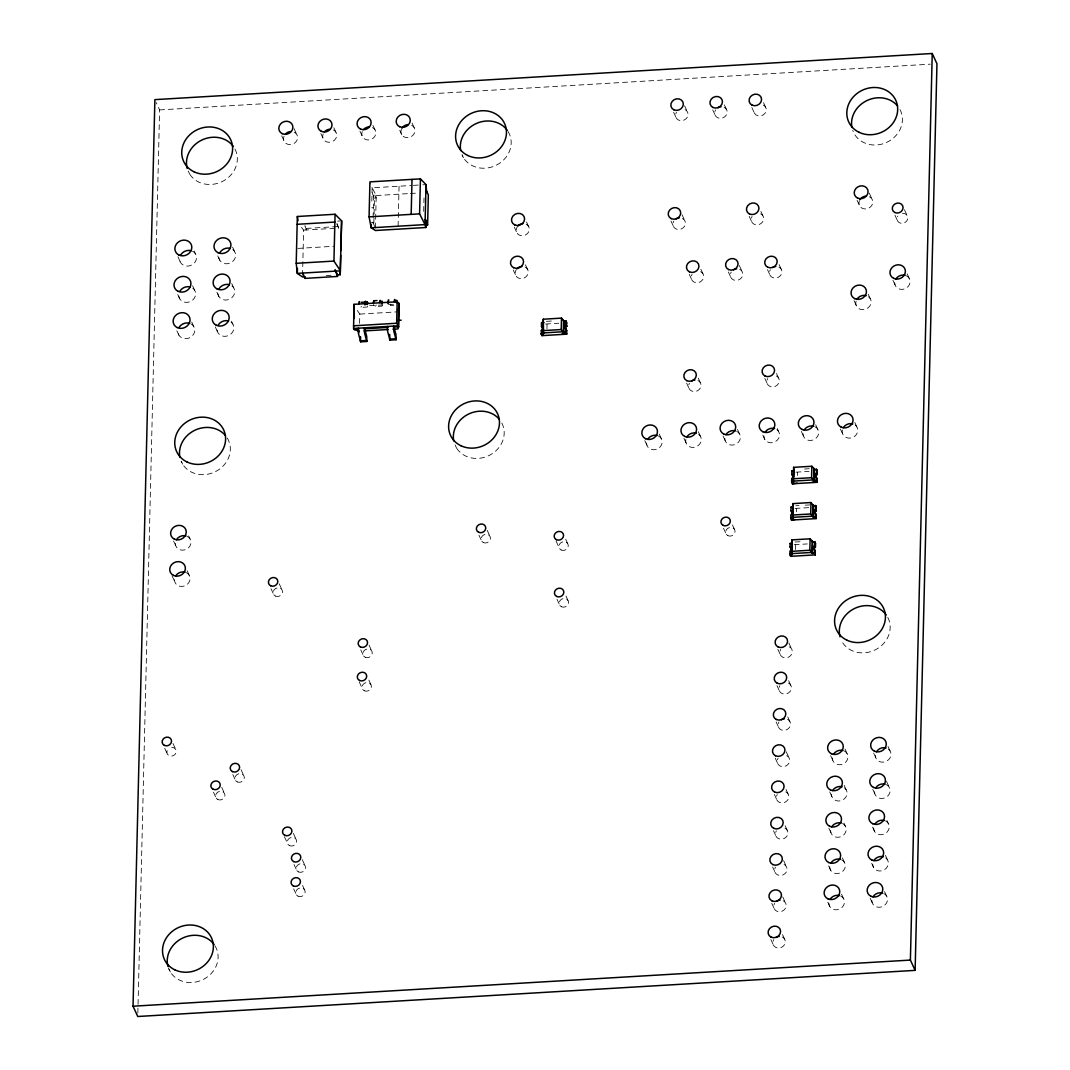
<?xml version="1.0" encoding="UTF-8"?>
<svg xmlns="http://www.w3.org/2000/svg" width="1070" height="1070" viewBox="0 0 1070 1070"><rect width="100%" height="100%" fill="white"/><g stroke="black" fill="none" stroke-linecap="round" stroke-linejoin="round"><path stroke-width="0.75" stroke-dasharray="5 3.75" d="M137.843 1013.156L159.604 109.916L156.233 102.573M302.529 275.351L303.626 230.144L300.215 225.676M305.124 225.77L306.314 229.983L304.482 226.011M303.626 230.144L338.655 228.071L336.248 221.196M359.587 323.421L359.801 314.072L357.193 310.327M371.825 201.147L372.146 187.812L370.487 183.358M374.821 226.679L372.989 222.707L373.069 219.377M373.109 217.705L373.711 192.72L372.026 192.814L374.46 198.124L373.778 226.452M375.423 228.017L376.212 195.529L372.146 187.812L411.749 185.471M398.107 226.211L399.07 186.22M423.68 211.378L424.001 198.044M546.957 328.878L547.064 324.29M795.558 549.579L795.679 544.978M796.481 511.768L796.548 508.705M797.351 475.495L797.418 472.432M376.172 304.91L375.597 306.287M390.804 304.04L390.43 305.659L395.057 305.378M382.324 304.856L382.03 306.14L375.864 306.515M361.513 306.381L360.964 307.143M367.639 306.274L367.331 307.023L361.165 307.384M159.604 109.916L930.298 64.173M413.341 185.364L421.259 184.896M422.837 184.802L426.007 184.615M376.212 195.529L408.793 193.59M410.412 193.496L418.557 193.015M374.46 198.124L376.145 198.017L373.711 192.72M371.664 207.807L373.35 207.714M337.598 221.115L340.3 220.955M371.303 222.801L372.989 222.707M306.341 228.418L338.695 226.506M297.915 248.414L334.402 246.247M326.203 275.565L331.058 275.271M369.591 305.699L382.819 304.91M388.463 304.575L394.629 304.214L394.175 303.251M359.801 314.072L398.308 311.798M546.382 321.334L552.642 320.96M545.566 324.023L558.714 323.234M804.56 469.008L809.254 468.727M795.933 472.164L809.067 471.388M795.866 505.749L798.996 505.562M805.255 505.187L809.95 504.92M795.05 508.437L809.843 507.568M794.983 542.022L801.256 541.661M794.181 544.71L807.328 543.934M904.431 209.693L907.133 215.565M894.975 215.244L897.676 221.115M907.133 273.853L909.152 278.267M869.255 193.095L871.956 198.966M857.083 200.237L859.785 206.109M892.942 280.327L895.643 286.198M868.198 294.143L870.218 298.543M763.512 102.586L765.531 107M854.007 300.603L856.709 306.475M751.862 107.562L754.564 113.433M724.39 104.913L726.41 109.314M760.89 211.419L762.91 215.819M712.74 109.889L715.442 115.761M854.823 422.449L856.856 426.863M779.134 264.664L781.167 269.078M749.241 216.394L751.942 222.266M767.484 269.64L770.186 275.512M840.418 429.043L843.12 434.915M684.586 105.769L687.288 111.641M673.618 112.203L676.32 118.088M815.701 424.777L817.734 429.177M739.343 265.52L742.045 271.392M776.512 373.497L778.545 377.897M728.362 271.967L731.064 277.839M801.296 431.37L803.998 437.242M764.863 378.459L767.564 384.344M681.964 214.588L684.666 220.46M777.261 428.562L778.612 431.504M700.89 269.306L702.923 273.719M670.997 221.035L673.699 226.907M689.24 274.281L691.942 280.153M762.856 435.156L764.876 439.556M888.033 746.486L890.066 750.899M737.457 429.418L739.49 433.818M873.642 753.079L876.343 758.951M886.482 781.301L889.197 787.172M698.269 378.138L700.302 382.538M723.053 436.012L725.754 441.883M686.619 383.113L689.321 388.985M872.759 789.352L875.461 795.224M886.963 820.503L888.314 823.445M845.006 749.04L847.025 753.454M698.335 431.745L700.368 436.145M788.844 642.923L791.546 648.794M872.558 827.097L874.591 831.51M885.412 855.318L887.445 859.718M732.455 524.942L734.475 529.342M830.601 755.634L833.303 761.506M844.123 785.313L846.156 789.727M683.931 438.326L686.632 444.21M723.534 528.312L726.236 534.184M777.877 649.37L780.578 655.241M788.643 680.667L790.676 685.081M871.689 863.37L873.722 867.783M884.542 891.591L886.562 895.991M829.731 791.907L832.433 797.779M843.936 823.057L845.287 826M776.994 685.643L779.696 691.514M659.214 434.059L661.247 438.473M787.774 716.94L789.794 721.354M870.137 898.185L872.839 904.056M828.849 828.18L831.55 834.052M842.384 857.872L844.404 862.273M776.124 721.916L778.826 727.787M644.809 440.653L647.51 446.524M786.223 751.755L788.924 757.627M828.648 865.924L830.681 870.338M841.501 894.145L843.534 898.546M775.255 758.189L777.957 764.06M526.493 221.905L528.513 226.318M786.022 789.499L788.055 793.9M827.779 902.197L829.812 906.611M514.322 227.188L517.037 233.059M774.372 794.462L777.074 800.347M785.153 825.772L787.172 830.173M525.45 264.758L527.483 269.159M773.503 830.735L776.205 836.62M462.093 154.762L463.444 157.705M513.292 270.028L515.994 275.899M783.601 860.574L786.303 866.446M772.634 867.021L775.335 872.893M782.732 896.847L785.433 902.719M771.751 903.294L774.453 909.166M412.097 123.077L414.13 127.49M782.531 934.591L784.551 939.005M399.752 130.326L401.772 134.74M770.881 939.567L773.583 945.439M565.696 539.24L567.715 543.654M372.975 125.404L375.008 129.804M556.106 541.153L559.476 548.495M359.948 131.182L362.65 137.054M565.95 596.003L567.983 600.404M557.042 599.374L559.744 605.245M333.853 127.731L335.886 132.132M320.826 133.509L323.528 139.381M455.111 444.959L456.462 447.902M487.211 530.359L489.926 536.231M294.049 128.574L296.751 134.459M336.823 224.085L338.655 228.071M373.39 304.482L373.831 305.445M478.972 535.201L481.674 541.072M281.704 135.823L284.406 141.708M232.591 247.17L234.624 251.584M188.24 171.013L189.591 173.955M231.722 283.443L233.755 287.857M217.732 255.904L219.765 260.304M231.521 321.187L232.872 324.13M216.862 292.177L218.882 296.577M194.151 250.968L195.502 253.898M369.016 645.023L371.718 650.908M215.311 326.979L218.012 332.85M360.764 649.864L363.466 655.736M192.6 285.77L194.62 290.171M177.941 256.746L180.643 262.632M368.829 680.038L370.862 684.439M359.239 681.938L362.623 689.281M191.731 322.043L193.75 326.457M177.74 294.491L179.76 298.904M176.858 330.764L178.891 335.177M279.257 583.859L281.958 589.731M271.018 588.687L273.719 594.572M181.258 461.21L182.609 464.153M188.681 535.936L190.032 538.879M173.594 541.059L176.296 546.93M187.13 570.751L189.149 575.152M293.354 833.383L296.056 839.255M172.056 575.861L175.426 583.217M302.275 859.678L304.977 865.563M284.433 836.753L287.817 844.096M294.023 864.52L296.738 870.391M302.583 885.465L304.602 889.865M241.058 769.678L243.759 775.549M293.661 888.836L296.363 894.707M232.819 774.519L235.52 780.391M221.704 787.319L224.406 793.204M213.452 792.161L216.153 798.033M172.979 743.476L175.681 749.361M164.74 748.318L167.442 754.203M169.02 969.059L170.371 972.001M508.063 131.516A25.894 23.112 -24.7 0 1 496.52 165.074A25.894 23.112 -24.7 0 1 462.066 155.07M501.803 422.984A25.894 23.112 -24.7 0 1 488.789 455.633A25.894 23.112 -24.7 0 1 455.071 445.267M900.017 109.568A25.894 23.112 -24.7 0 1 886.227 142.577A25.894 23.112 -24.7 0 1 852.723 130.433M887.779 617.417A25.894 23.112 -24.7 0 1 876.25 649.316A25.894 23.112 -24.7 0 1 842.438 642.334M214.976 945.813A25.894 23.112 -24.7 0 1 202.671 979.759A25.894 23.112 -24.7 0 1 168.418 967.949M227.214 437.964A25.894 23.112 -24.7 0 1 215.672 471.522A25.894 23.112 -24.7 0 1 181.218 461.518M234.945 149.038A25.894 23.112 -24.7 0 1 221.931 181.686A25.894 23.112 -24.7 0 1 188.213 171.32M526.172 224.232A6.661 5.952 -24.7 0 1 528.366 232.391A6.661 5.952 -24.7 0 1 519.378 235.132A6.661 5.952 -24.7 0 1 517.171 226.987M525.143 267.085A6.661 5.952 -24.7 0 1 527.336 275.231A6.661 5.952 -24.7 0 1 518.335 277.986A6.661 5.952 -24.7 0 1 516.141 269.841M868.532 296.738A7.838 6.995 -24.7 0 1 869.803 306.047A7.838 6.995 -24.7 0 1 859.852 309.096A7.838 6.995 -24.7 0 1 856.294 300.483M869.469 196.773A7.062 6.3 -24.7 0 1 871.996 205.065A7.062 6.3 -24.7 0 1 862.982 208.596A7.062 6.3 -24.7 0 1 859.411 200.719M171.668 747.422A4.788 4.267 -24.7 0 1 175.948 752.999A4.788 4.267 -24.7 0 1 168.471 755.3A4.788 4.267 -24.7 0 1 169.301 748.144M778.92 267.085A6.366 5.684 -24.7 0 1 781.02 274.87A6.366 5.684 -24.7 0 1 772.433 277.504A6.366 5.684 -24.7 0 1 770.333 269.72M698.055 380.559A6.366 5.684 -24.7 0 1 700.154 388.343A6.366 5.684 -24.7 0 1 691.568 390.965A6.366 5.684 -24.7 0 1 689.468 383.18M700.676 271.726A6.366 5.684 -24.7 0 1 702.776 279.511A6.366 5.684 -24.7 0 1 694.189 282.146A6.366 5.684 -24.7 0 1 692.089 274.361M776.298 375.918A6.366 5.684 -24.7 0 1 778.398 383.702A6.366 5.684 -24.7 0 1 769.811 386.323A6.366 5.684 -24.7 0 1 767.712 378.539M739.798 269.413A6.366 5.684 -24.7 0 1 741.898 277.197A6.366 5.684 -24.7 0 1 733.311 279.818A6.366 5.684 -24.7 0 1 731.211 272.034M763.298 105.007A6.366 5.684 -24.7 0 1 763.057 115.052A6.366 5.684 -24.7 0 1 753.802 110.585M682.433 218.481A6.366 5.684 -24.7 0 1 684.532 226.265A6.366 5.684 -24.7 0 1 675.932 228.9A6.366 5.684 -24.7 0 1 673.832 221.102M685.054 109.648A6.366 5.684 -24.7 0 1 687.154 117.432A6.366 5.684 -24.7 0 1 678.554 120.067A6.366 5.684 -24.7 0 1 676.454 112.283M760.676 213.839A6.366 5.684 -24.7 0 1 762.776 221.624A6.366 5.684 -24.7 0 1 754.176 224.245A6.366 5.684 -24.7 0 1 752.076 216.461M724.176 107.334A6.366 5.684 -24.7 0 1 726.276 115.119A6.366 5.684 -24.7 0 1 717.676 117.74A6.366 5.684 -24.7 0 1 715.576 109.956M814.925 426.689A7.971 7.115 -24.7 0 1 814.631 439.262A7.971 7.115 -24.7 0 1 803.035 433.671M658.438 435.985A7.971 7.115 -24.7 0 1 658.144 448.544A7.971 7.115 -24.7 0 1 646.547 442.967M855.144 425.031A7.971 7.115 -24.7 0 1 856.428 434.487A7.971 7.115 -24.7 0 1 846.316 437.577A7.971 7.115 -24.7 0 1 842.705 428.829M698.656 434.313A7.971 7.115 -24.7 0 1 699.941 443.769A7.971 7.115 -24.7 0 1 689.829 446.859A7.971 7.115 -24.7 0 1 686.218 438.111M736.682 431.344A7.971 7.115 -24.7 0 1 736.387 443.903A7.971 7.115 -24.7 0 1 724.791 438.312M776.9 429.672A7.971 7.115 -24.7 0 1 774.894 441.91A7.971 7.115 -24.7 0 1 763.913 435.998M294.237 132.212A7.169 6.393 -24.7 0 1 296.805 140.638A7.169 6.393 -24.7 0 1 287.643 144.236A7.169 6.393 -24.7 0 1 284.031 136.224M333.358 129.898A7.169 6.393 -24.7 0 1 335.926 138.311A7.169 6.393 -24.7 0 1 326.765 141.909A7.169 6.393 -24.7 0 1 323.153 133.91M372.48 127.571A7.169 6.393 -24.7 0 1 375.048 135.997A7.169 6.393 -24.7 0 1 365.886 139.595A7.169 6.393 -24.7 0 1 362.275 131.583M411.602 125.257A7.169 6.393 -24.7 0 1 414.17 133.67A7.169 6.393 -24.7 0 1 405.008 137.268A7.169 6.393 -24.7 0 1 401.397 129.256M186.354 572.664A7.971 7.115 -24.7 0 1 186.046 585.236A7.971 7.115 -24.7 0 1 174.463 579.646M187.223 536.391A7.971 7.115 -24.7 0 1 186.929 548.963A7.971 7.115 -24.7 0 1 175.346 543.373M883.766 893.503A7.971 7.115 -24.7 0 1 883.472 906.076A7.971 7.115 -24.7 0 1 871.876 900.485M840.739 896.058A7.971 7.115 -24.7 0 1 840.431 908.631A7.971 7.115 -24.7 0 1 828.849 903.04M885.733 857.886A7.971 7.115 -24.7 0 1 883.74 870.124A7.971 7.115 -24.7 0 1 872.759 864.212M841.608 859.785A7.971 7.115 -24.7 0 1 841.301 872.358A7.971 7.115 -24.7 0 1 829.718 866.767M885.519 820.957A7.971 7.115 -24.7 0 1 885.211 833.53A7.971 7.115 -24.7 0 1 873.628 827.939M842.478 823.512A7.971 7.115 -24.7 0 1 842.184 836.085A7.971 7.115 -24.7 0 1 830.587 830.494M886.388 784.684A7.971 7.115 -24.7 0 1 886.094 797.257A7.971 7.115 -24.7 0 1 874.498 791.666M844.444 787.894A7.971 7.115 -24.7 0 1 842.451 800.133A7.971 7.115 -24.7 0 1 831.47 794.221M888.354 749.067A7.971 7.115 -24.7 0 1 886.361 761.305A7.971 7.115 -24.7 0 1 875.38 755.393M844.23 750.966A7.971 7.115 -24.7 0 1 843.922 763.525A7.971 7.115 -24.7 0 1 832.34 757.948M190.714 323.755A8.627 7.704 -24.7 0 1 190.393 337.371A8.627 7.704 -24.7 0 1 177.847 331.312M192.774 288.191A8.627 7.704 -24.7 0 1 190.607 301.446A8.627 7.704 -24.7 0 1 178.73 295.039M192.466 251.209A8.627 7.704 -24.7 0 1 192.145 264.812A8.627 7.704 -24.7 0 1 179.599 258.766M231.026 322.137A8.627 7.704 -24.7 0 1 228.86 335.391A8.627 7.704 -24.7 0 1 216.969 328.998M231.896 285.864A8.627 7.704 -24.7 0 1 229.729 299.118A8.627 7.704 -24.7 0 1 217.852 292.725M232.765 249.591A8.627 7.704 -24.7 0 1 230.612 262.846A8.627 7.704 -24.7 0 1 218.721 256.439M782.317 937.012A6.366 5.684 -24.7 0 1 784.417 944.797A6.366 5.684 -24.7 0 1 775.817 947.431A6.366 5.684 -24.7 0 1 773.73 939.647M783.186 900.739A6.366 5.684 -24.7 0 1 785.286 908.524A6.366 5.684 -24.7 0 1 776.7 911.145A6.366 5.684 -24.7 0 1 774.6 903.361M784.069 864.466A6.366 5.684 -24.7 0 1 786.169 872.251A6.366 5.684 -24.7 0 1 777.569 874.872A6.366 5.684 -24.7 0 1 775.469 867.088M784.939 828.193A6.366 5.684 -24.7 0 1 787.038 835.978A6.366 5.684 -24.7 0 1 778.438 838.599A6.366 5.684 -24.7 0 1 776.352 830.815M785.808 791.907A6.366 5.684 -24.7 0 1 787.908 799.691A6.366 5.684 -24.7 0 1 779.321 802.326A6.366 5.684 -24.7 0 1 777.221 794.542M786.691 755.634A6.366 5.684 -24.7 0 1 788.791 763.418A6.366 5.684 -24.7 0 1 780.191 766.053A6.366 5.684 -24.7 0 1 778.091 758.269M787.56 719.361A6.366 5.684 -24.7 0 1 789.66 727.145A6.366 5.684 -24.7 0 1 781.06 729.78A6.366 5.684 -24.7 0 1 778.973 721.996M788.429 683.088A6.366 5.684 -24.7 0 1 790.529 690.872A6.366 5.684 -24.7 0 1 781.943 693.507A6.366 5.684 -24.7 0 1 779.843 685.723M789.312 646.815A6.366 5.684 -24.7 0 1 791.412 654.599A6.366 5.684 -24.7 0 1 782.812 657.221A6.366 5.684 -24.7 0 1 780.712 649.436M906.397 275.819A7.838 6.995 -24.7 0 1 906.103 288.191A7.838 6.995 -24.7 0 1 894.707 282.681M902.518 213.345A5.497 4.895 -24.7 0 1 907.694 218.895A5.497 4.895 -24.7 0 1 900.445 223.148A5.497 4.895 -24.7 0 1 897.797 216.113M298.048 896.192A4.788 4.267 -24.7 0 0 305.177 892.005A4.788 4.267 -24.7 0 0 298.222 888.648A4.788 4.267 -24.7 0 0 298.048 896.192M237.192 781.889A4.788 4.267 -24.7 0 0 244.334 777.689A4.788 4.267 -24.7 0 0 237.379 774.332A4.788 4.267 -24.7 0 0 237.192 781.889M298.41 871.889A4.788 4.267 -24.7 0 0 305.552 867.703A4.788 4.267 -24.7 0 0 298.597 864.346A4.788 4.267 -24.7 0 0 298.41 871.889M217.839 799.531A4.788 4.267 -24.7 0 0 224.981 795.344A4.788 4.267 -24.7 0 0 218.026 791.987A4.788 4.267 -24.7 0 0 217.839 799.531M289.488 845.594A4.788 4.267 -24.7 0 0 296.631 841.408A4.788 4.267 -24.7 0 0 289.676 838.051A4.788 4.267 -24.7 0 0 289.488 845.594M483.359 542.557A4.788 4.267 -24.7 0 0 490.501 538.37A4.788 4.267 -24.7 0 0 483.546 535.013A4.788 4.267 -24.7 0 0 483.359 542.557M365.151 657.234A4.788 4.267 -24.7 0 0 372.293 653.048A4.788 4.267 -24.7 0 0 365.338 649.691A4.788 4.267 -24.7 0 0 365.151 657.234M275.405 596.057A4.788 4.267 -24.7 0 0 282.547 591.87A4.788 4.267 -24.7 0 0 275.592 588.513A4.788 4.267 -24.7 0 0 275.405 596.057M364.295 690.765A4.788 4.267 -24.7 0 0 371.437 686.579A4.788 4.267 -24.7 0 0 364.482 683.222A4.788 4.267 -24.7 0 0 364.295 690.765M727.921 535.682A4.788 4.267 -24.7 0 0 735.063 531.496A4.788 4.267 -24.7 0 0 728.095 528.139A4.788 4.267 -24.7 0 0 727.921 535.682M561.161 549.98A4.788 4.267 -24.7 0 0 568.29 545.794A4.788 4.267 -24.7 0 0 561.335 542.437A4.788 4.267 -24.7 0 0 561.161 549.98M561.416 606.743A4.788 4.267 -24.7 0 0 568.558 602.544A4.788 4.267 -24.7 0 0 561.603 599.2A4.788 4.267 -24.7 0 0 561.416 606.743"/><path stroke-width="1.5" d="M541.273 334.027L542.009 335.632L566.645 334.174L565.91 332.569L563.77 332.703L564.037 321.267L561.496 318.124L543.279 319.208L543.413 333.907L541.273 334.027L541.353 330.456A2.942 2.621 -24.7 0 0 541.46 326.176L541.54 322.605L543.694 322.485M791.586 553.631L791.88 539.895L810.11 538.812L812.21 541.005L811.929 552.428L791.586 553.631L791.613 551.331L809.843 550.247L812.384 553.391L814.524 553.27L815.26 554.875L790.623 556.333L789.887 554.367L792.041 554.247M791.88 539.895L792.027 554.594L789.874 554.728L789.968 551.157A2.942 2.621 -24.7 0 0 790.075 546.877L790.155 543.306L792.295 543.172M790.757 518.455L791.492 520.06L816.143 518.602L815.393 516.997L813.253 517.118L813.521 505.695L810.98 502.539L792.763 503.622L792.897 518.321L790.757 518.455L790.837 514.884A2.942 2.621 -24.7 0 0 790.944 510.604L791.024 507.033L793.178 506.899M793.325 481.085L793.632 467.349L811.862 466.266L813.962 468.459L813.681 479.882L793.325 481.085L793.365 478.771L811.582 477.688L814.123 480.845L816.276 480.711L817.012 482.316L792.362 483.787L791.639 481.821L793.779 481.687L791.626 482.182L791.72 478.611A2.942 2.621 -24.7 0 0 791.813 474.318L791.907 470.746L794.047 470.626L793.886 477.1M793.632 467.349L794.034 470.987L791.894 471.108M133.041 1006.215L154.882 99.63L932.237 53.5L936.959 63.785L915.117 970.37L137.762 1016.5L133.041 1006.215L910.396 960.084L915.117 970.37M337.531 274.883L337.491 276.448L305.137 278.374L305.177 276.809L302.489 276.969L297.313 273.385L296.216 263.314L297.34 216.501L335.07 214.254L341.638 220.875L340.22 274.722L337.531 274.883L336.301 272.235M297.433 268.383L297.313 273.385L340.434 270.83L333.934 261.08L335.07 214.254M335.084 269.587L337.491 276.448M340.22 274.722L340.688 255.355M340.795 250.514L341.638 220.875M359.4 331.218L354.023 329.44L353.582 328.477L353.969 304.335L397.157 301.767L399.244 303.933L398.695 326.791L397.906 328.931L393.091 329.212M353.822 318.673L353.969 304.335M354.304 317.777L354.13 305.619M366.836 341.464L364.883 334.201A3.932 0.709 86.6 0 1 364.322 329.734L364.362 327.835L366.689 336.248L366.836 341.464L360.67 341.838L358.731 334.562A3.932 0.709 86.6 0 1 358.169 330.108L358.209 328.196L358.878 332.663M360.67 341.838L360.523 336.609M364.91 304.977L364.964 303.104A3.932 0.709 86.6 0 1 365.672 301.406L367.17 304.616M426.047 220.019L425.86 227.509L375.369 230.505L371.183 227.803L369.083 216.862L369.926 181.873L420.43 178.877L426.007 184.615L426.703 192.533M367.264 304.375L367.318 301.941L361.165 302.315M371.263 224.473L371.183 227.803L425.044 224.606L425.86 227.509M381.896 303.505L381.95 301.071L382.391 302.048M388.022 303.612L388.076 301.727A3.932 0.709 86.6 0 1 388.784 300.028L388.865 300.188M396.101 339.738L394.148 332.462A3.932 0.709 86.6 0 1 393.586 327.995L393.626 326.096L395.954 334.509L396.101 339.738L389.935 340.099L387.995 332.823A3.932 0.709 86.6 0 1 387.434 328.37L387.474 326.457L387.915 327.42L364.803 328.798M389.935 340.099L389.681 334.348M396.529 302.636L396.582 300.215L397.023 301.178M394.068 327.059L398.695 326.791L396.649 323.247L397.157 301.767M398.802 302.971L398.254 325.815L353.582 328.477M411.174 214.361L412.017 179.386M426.007 184.615L425.044 224.606L419.587 213.866L420.43 178.877M425.927 225.021L427.612 224.914L428.334 194.927L425.887 189.617M542.009 335.632L541.273 333.679L543.426 333.546L542.971 332.583M543.279 319.208L543.413 333.907M563.77 332.703L561.228 329.547L561.496 318.124M563.596 320.304L563.315 331.727L542.971 332.944L542.998 330.63L561.228 329.547M565.91 332.569L566.003 328.998A2.942 2.621 -24.7 0 1 566.097 324.718L566.19 321.147L564.037 321.267M566.645 334.174L566.739 330.603A2.942 2.621 -24.7 0 1 566.832 326.323L566.19 321.147M791.492 520.06L794.689 519.512M792.362 483.787L797.163 483.145M792.763 503.622L792.897 518.321M809.843 550.247L810.11 538.812M813.253 517.118L810.712 513.974L810.98 502.539M811.582 477.688L811.862 466.266M813.08 504.732L812.812 516.155L792.455 517.358L792.482 515.044L810.712 513.974M812.384 553.391L812.652 541.968L814.805 541.835L815.527 543.801M814.123 480.845L813.962 468.459M814.524 553.27L814.604 549.699A2.942 2.621 -24.7 0 1 814.711 545.406L814.805 541.835M815.393 516.997L815.487 513.426A2.942 2.621 -24.7 0 1 815.581 509.133L815.674 505.562L813.521 505.695M816.276 480.711L816.356 477.14A2.942 2.621 -24.7 0 1 816.464 472.86L816.544 469.289L814.404 469.422M815.26 554.875L814.604 549.699M814.524 550.408A2.942 2.621 -24.7 0 1 815.447 547.011L815.541 543.453M816.143 518.602L816.223 515.031A2.942 2.621 -24.7 0 1 816.33 510.738L815.674 505.562M817.012 482.316L817.092 478.758A2.942 2.621 -24.7 0 1 817.199 474.465L817.279 470.894M910.396 960.084L932.237 53.5M358.798 303.853L358.811 303.465A3.932 0.709 86.6 0 1 359.52 301.767L359.6 301.927M373.43 302.984L373.443 302.596A3.932 0.709 86.6 0 1 374.152 300.897L374.233 301.058M379.582 302.609L379.596 302.235A3.932 0.709 86.6 0 1 380.305 300.536L381.803 303.746M388.504 303.144L388.825 302.355M394.215 301.74L394.228 301.365A3.932 0.709 86.6 0 1 394.937 299.667L395.967 301.86M365.405 304.335L365.726 303.733M398.495 310.22L399.244 303.933M369.083 216.862L419.587 213.866M297.152 224.299L334.883 222.052M296.216 263.314L333.934 261.08M373.952 300.737L377.041 300.55M398.107 320.358L401.183 320.184M353.448 325.815L396.649 323.247M354.023 329.44L358.651 329.159M364.201 330.924L388.276 329.507M541.527 322.966L543.68 322.832L543.239 321.869M360.229 340.875L366.395 340.501M389.493 339.136L395.659 338.775M561.87 334.108L566.659 333.813L565.923 332.208L563.77 332.342L563.328 331.379M816.544 469.65L814.39 469.77L813.949 468.807M812.224 482.249L815.42 482.062M791.024 507.381L793.164 507.26L792.723 506.297M790.757 518.094L792.91 517.974L792.469 517.011M790.141 543.654L792.295 543.533L791.853 542.57M814.792 542.196L812.638 542.329L812.21 541.005M816.544 469.289L817.279 471.255M816.464 472.86L817.199 474.465M816.356 477.14L817.092 478.758M817.025 481.968L816.276 480.363L814.136 480.483L813.695 479.52M816.397 507.528L815.661 505.923L813.521 506.056L813.08 505.08M815.581 509.133L816.33 510.738M815.487 513.426L816.223 515.031M816.143 518.241L815.407 516.636L813.267 516.756L812.812 515.793M791.813 474.318L792.562 475.936A2.942 2.621 -24.7 0 1 793.378 476.819M793.338 480.724L793.779 482.048M791.72 478.611L792.455 480.216M814.711 545.406L815.447 547.011M815.273 554.514L814.537 552.909L812.384 553.029L811.943 552.066M790.944 510.604L791.68 512.209A2.942 2.621 -24.7 0 1 792.295 512.757M790.075 546.877L790.81 548.482A2.942 2.621 -24.7 0 1 791.131 548.736M791.586 553.284L792.027 554.594M566.913 323.113L566.177 321.495L564.037 321.629L563.582 320.666M566.097 324.718L566.832 326.323M566.003 328.998L566.739 330.603M541.46 326.176L542.196 327.781A2.942 2.621 -24.7 0 1 543.025 328.677M541.353 330.456L542.089 332.075M425.164 219.604L427.612 224.914M367.318 301.941L367.759 302.904M302.703 273.064L305.137 278.374M297.34 216.501L298.048 220.661M460.702 150.656A25.894 23.112 -24.7 0 1 476.591 123.384A25.894 23.112 -24.7 0 1 507.247 130.286M453.707 440.853A25.894 23.112 -24.7 0 1 468.834 413.93A25.894 23.112 -24.7 0 1 499.315 419.293M851.921 127.437A25.894 23.112 -24.7 0 1 867.048 100.513A25.894 23.112 -24.7 0 1 897.529 105.876M840.03 636.797A25.894 23.112 -24.7 0 1 854.783 608.375A25.894 23.112 -24.7 0 1 886.227 614.916M167.963 966.464A25.894 23.112 -24.7 0 1 182.716 938.042A25.894 23.112 -24.7 0 1 214.16 944.596M179.854 457.104A25.894 23.112 -24.7 0 1 194.981 430.18A25.894 23.112 -24.7 0 1 225.462 435.543M187.196 168.418A25.894 23.112 -24.7 0 1 201.949 139.996A25.894 23.112 -24.7 0 1 233.394 146.536M517.84 226.091A6.661 5.952 -24.7 0 1 522.922 223.617M516.81 268.931A6.661 5.952 -24.7 0 1 521.892 266.457M856.883 299.332A7.838 6.995 -24.7 0 1 866.272 295.641M859.946 199.675A7.062 6.3 -24.7 0 1 866.031 196.118M772.674 267.46A6.366 5.684 -24.7 0 1 775.817 266.497M691.808 380.92A6.366 5.684 -24.7 0 1 694.952 379.97M733.552 269.774A6.366 5.684 -24.7 0 1 736.695 268.824M676.173 218.855A6.366 5.684 -24.7 0 1 679.316 217.892M717.916 107.709A6.366 5.684 -24.7 0 1 721.06 106.746M804.172 429.979A7.971 7.115 -24.7 0 1 813.722 426.234M647.684 439.275A7.971 7.115 -24.7 0 1 657.234 435.53M843.294 427.666A7.971 7.115 -24.7 0 1 852.843 423.921M686.806 436.948A7.971 7.115 -24.7 0 1 696.356 433.203M725.928 434.634A7.971 7.115 -24.7 0 1 735.478 430.876M765.05 432.307A7.971 7.115 -24.7 0 1 774.6 428.562M285.289 134.218A7.169 6.393 -24.7 0 1 290.746 131.556M324.411 131.891A7.169 6.393 -24.7 0 1 329.868 129.229M363.532 129.564A7.169 6.393 -24.7 0 1 368.989 126.902M401.932 128.213A7.169 6.393 -24.7 0 1 408.111 124.588M175.6 575.954A7.971 7.115 -24.7 0 1 185.15 572.209M176.47 539.681A7.971 7.115 -24.7 0 1 186.019 535.936M873.013 896.794A7.971 7.115 -24.7 0 1 882.563 893.049M829.986 899.348A7.971 7.115 -24.7 0 1 839.522 895.603M873.896 860.521A7.971 7.115 -24.7 0 1 883.432 856.776M830.855 863.075A7.971 7.115 -24.7 0 1 840.405 859.33M874.765 824.248A7.971 7.115 -24.7 0 1 884.301 820.503M831.724 826.802A7.971 7.115 -24.7 0 1 841.274 823.057M875.634 787.975A7.971 7.115 -24.7 0 1 885.184 784.23M832.607 790.529A7.971 7.115 -24.7 0 1 842.143 786.784M876.517 751.702A7.971 7.115 -24.7 0 1 886.054 747.957M833.476 754.256A7.971 7.115 -24.7 0 1 843.026 750.511M179.078 327.326A8.627 7.704 -24.7 0 1 189.417 323.26M179.947 291.053A8.627 7.704 -24.7 0 1 190.286 286.987M180.83 254.767A8.627 7.704 -24.7 0 1 191.155 250.714M218.2 324.999A8.627 7.704 -24.7 0 1 228.539 320.947M219.069 288.726A8.627 7.704 -24.7 0 1 229.408 284.673M219.952 252.453A8.627 7.704 -24.7 0 1 230.277 248.387M776.058 937.387A6.366 5.684 -24.7 0 1 779.214 936.424M776.94 901.114A6.366 5.684 -24.7 0 1 780.083 900.151M781.314 719.736A6.366 5.684 -24.7 0 1 784.457 718.772M895.817 279.056A7.838 6.995 -24.7 0 1 905.207 275.364M815.353 551.304A2.942 2.621 -24.7 0 1 814.738 550.742M467.817 155.498A25.894 23.112 -24.7 0 0 506.458 132.814A25.894 23.112 -24.7 0 0 468.807 114.664A25.894 23.112 -24.7 0 0 467.817 155.498M460.836 445.695A25.894 23.112 -24.7 0 0 499.463 423.011A25.894 23.112 -24.7 0 0 461.812 404.861A25.894 23.112 -24.7 0 0 460.836 445.695M859.036 132.279A25.894 23.112 -24.7 0 0 897.676 109.595A25.894 23.112 -24.7 0 0 860.026 91.445A25.894 23.112 -24.7 0 0 859.036 132.279M846.811 640.127A25.894 23.112 -24.7 0 0 885.438 617.443A25.894 23.112 -24.7 0 0 847.788 599.294A25.894 23.112 -24.7 0 0 846.811 640.127M174.744 969.794A25.894 23.112 -24.7 0 0 213.371 947.11A25.894 23.112 -24.7 0 0 175.721 928.961A25.894 23.112 -24.7 0 0 174.744 969.794M186.969 461.946A25.894 23.112 -24.7 0 0 225.609 439.262A25.894 23.112 -24.7 0 0 187.959 421.112A25.894 23.112 -24.7 0 0 186.969 461.946M193.964 171.748A25.894 23.112 -24.7 0 0 232.605 149.064A25.894 23.112 -24.7 0 0 194.954 130.914A25.894 23.112 -24.7 0 0 193.964 171.748M514.643 224.861A6.661 5.952 -24.7 0 0 524.594 219.016A6.661 5.952 -24.7 0 0 514.897 214.348A6.661 5.952 -24.7 0 0 514.643 224.861M513.613 267.701A6.661 5.952 -24.7 0 0 523.564 261.869A6.661 5.952 -24.7 0 0 513.867 257.188A6.661 5.952 -24.7 0 0 513.613 267.701M854.729 298.637A7.838 6.995 -24.7 0 0 866.432 291.776A7.838 6.995 -24.7 0 0 855.037 286.278A7.838 6.995 -24.7 0 0 854.729 298.637M857.538 198.03A7.062 6.3 -24.7 0 0 868.078 191.851A7.062 6.3 -24.7 0 0 857.806 186.902A7.062 6.3 -24.7 0 0 857.538 198.03M293.314 885.92A4.788 4.267 -24.7 0 0 300.456 881.72A4.788 4.267 -24.7 0 0 293.501 878.376A4.788 4.267 -24.7 0 0 293.314 885.92M232.471 771.604A4.788 4.267 -24.7 0 0 239.613 767.404A4.788 4.267 -24.7 0 0 232.645 764.06A4.788 4.267 -24.7 0 0 232.471 771.604M293.688 861.604A4.788 4.267 -24.7 0 0 300.817 857.418A4.788 4.267 -24.7 0 0 293.862 854.061A4.788 4.267 -24.7 0 0 293.688 861.604M213.117 789.245A4.788 4.267 -24.7 0 0 220.246 785.059A4.788 4.267 -24.7 0 0 213.291 781.702A4.788 4.267 -24.7 0 0 213.117 789.245M284.767 835.309A4.788 4.267 -24.7 0 0 291.909 831.122A4.788 4.267 -24.7 0 0 284.954 827.765A4.788 4.267 -24.7 0 0 284.767 835.309M164.392 745.402A4.788 4.267 -24.7 0 0 171.534 741.216A4.788 4.267 -24.7 0 0 164.579 737.859A4.788 4.267 -24.7 0 0 164.392 745.402M478.624 532.285A4.788 4.267 -24.7 0 0 485.767 528.085A4.788 4.267 -24.7 0 0 478.812 524.741A4.788 4.267 -24.7 0 0 478.624 532.285M360.416 646.949A4.788 4.267 -24.7 0 0 367.558 642.762A4.788 4.267 -24.7 0 0 360.603 639.405A4.788 4.267 -24.7 0 0 360.416 646.949M270.67 585.785A4.788 4.267 -24.7 0 0 277.812 581.585A4.788 4.267 -24.7 0 0 270.857 578.241A4.788 4.267 -24.7 0 0 270.67 585.785M359.573 680.493A4.788 4.267 -24.7 0 0 366.702 676.293A4.788 4.267 -24.7 0 0 359.747 672.95A4.788 4.267 -24.7 0 0 359.573 680.493M723.186 525.397A4.788 4.267 -24.7 0 0 730.328 521.21A4.788 4.267 -24.7 0 0 723.374 517.853A4.788 4.267 -24.7 0 0 723.186 525.397M556.427 539.695A4.788 4.267 -24.7 0 0 563.569 535.508A4.788 4.267 -24.7 0 0 556.614 532.151A4.788 4.267 -24.7 0 0 556.427 539.695M556.694 596.458A4.788 4.267 -24.7 0 0 563.837 592.272A4.788 4.267 -24.7 0 0 556.881 588.915A4.788 4.267 -24.7 0 0 556.694 596.458M767.698 267.219A6.366 5.684 -24.7 0 0 777.194 261.642A6.366 5.684 -24.7 0 0 767.939 257.174A6.366 5.684 -24.7 0 0 767.698 267.219M686.833 380.693A6.366 5.684 -24.7 0 0 696.329 375.115A6.366 5.684 -24.7 0 0 687.074 370.648A6.366 5.684 -24.7 0 0 686.833 380.693M689.454 271.86A6.366 5.684 -24.7 0 0 698.951 266.283A6.366 5.684 -24.7 0 0 689.695 261.816A6.366 5.684 -24.7 0 0 689.454 271.86M765.077 376.038A6.366 5.684 -24.7 0 0 774.573 370.461A6.366 5.684 -24.7 0 0 765.317 366.007A6.366 5.684 -24.7 0 0 765.077 376.038M728.576 269.546A6.366 5.684 -24.7 0 0 738.073 263.969A6.366 5.684 -24.7 0 0 728.817 259.502A6.366 5.684 -24.7 0 0 728.576 269.546M752.076 105.141A6.366 5.684 -24.7 0 0 761.572 99.563A6.366 5.684 -24.7 0 0 752.317 95.096A6.366 5.684 -24.7 0 0 752.076 105.141M671.211 218.614A6.366 5.684 -24.7 0 0 680.707 213.037A6.366 5.684 -24.7 0 0 671.452 208.57A6.366 5.684 -24.7 0 0 671.211 218.614M673.832 109.782A6.366 5.684 -24.7 0 0 683.329 104.205A6.366 5.684 -24.7 0 0 674.073 99.737A6.366 5.684 -24.7 0 0 673.832 109.782M749.455 213.973A6.366 5.684 -24.7 0 0 758.951 208.396A6.366 5.684 -24.7 0 0 749.695 203.929A6.366 5.684 -24.7 0 0 749.455 213.973M712.954 107.468A6.366 5.684 -24.7 0 0 722.451 101.891A6.366 5.684 -24.7 0 0 713.195 97.424A6.366 5.684 -24.7 0 0 712.954 107.468M802.072 429.444A7.971 7.115 -24.7 0 0 813.962 422.463A7.971 7.115 -24.7 0 0 802.38 416.872A7.971 7.115 -24.7 0 0 802.072 429.444M645.584 438.727A7.971 7.115 -24.7 0 0 657.475 431.745A7.971 7.115 -24.7 0 0 645.892 426.168A7.971 7.115 -24.7 0 0 645.584 438.727M841.194 427.117A7.971 7.115 -24.7 0 0 853.084 420.149A7.971 7.115 -24.7 0 0 841.501 414.558A7.971 7.115 -24.7 0 0 841.194 427.117M684.706 436.413A7.971 7.115 -24.7 0 0 696.597 429.431A7.971 7.115 -24.7 0 0 685.014 423.84A7.971 7.115 -24.7 0 0 684.706 436.413M723.828 434.086A7.971 7.115 -24.7 0 0 735.719 427.104A7.971 7.115 -24.7 0 0 724.136 421.526A7.971 7.115 -24.7 0 0 723.828 434.086M762.95 431.772A7.971 7.115 -24.7 0 0 774.841 424.79A7.971 7.115 -24.7 0 0 763.258 419.199A7.971 7.115 -24.7 0 0 762.95 431.772M282.199 133.656A7.169 6.393 -24.7 0 0 292.899 127.383A7.169 6.393 -24.7 0 0 282.467 122.355A7.169 6.393 -24.7 0 0 282.199 133.656M321.321 131.329A7.169 6.393 -24.7 0 0 332.021 125.056A7.169 6.393 -24.7 0 0 321.588 120.027A7.169 6.393 -24.7 0 0 321.321 131.329M360.443 129.015A7.169 6.393 -24.7 0 0 371.143 122.729A7.169 6.393 -24.7 0 0 360.71 117.713A7.169 6.393 -24.7 0 0 360.443 129.015M399.565 126.688A7.169 6.393 -24.7 0 0 410.265 120.415A7.169 6.393 -24.7 0 0 399.832 115.386A7.169 6.393 -24.7 0 0 399.565 126.688M173.5 575.419A7.971 7.115 -24.7 0 0 185.391 568.438A7.971 7.115 -24.7 0 0 173.795 562.847A7.971 7.115 -24.7 0 0 173.5 575.419M174.37 539.146A7.971 7.115 -24.7 0 0 186.26 532.164A7.971 7.115 -24.7 0 0 174.677 526.574A7.971 7.115 -24.7 0 0 174.37 539.146M870.913 896.259A7.971 7.115 -24.7 0 0 882.803 889.277A7.971 7.115 -24.7 0 0 871.221 883.686A7.971 7.115 -24.7 0 0 870.913 896.259M827.872 898.813A7.971 7.115 -24.7 0 0 839.763 891.832A7.971 7.115 -24.7 0 0 828.18 886.241A7.971 7.115 -24.7 0 0 827.872 898.813M871.782 859.986A7.971 7.115 -24.7 0 0 883.673 853.004A7.971 7.115 -24.7 0 0 872.09 847.413A7.971 7.115 -24.7 0 0 871.782 859.986M828.755 862.54A7.971 7.115 -24.7 0 0 840.645 855.559A7.971 7.115 -24.7 0 0 829.049 849.968A7.971 7.115 -24.7 0 0 828.755 862.54M872.665 823.713A7.971 7.115 -24.7 0 0 884.542 816.731A7.971 7.115 -24.7 0 0 872.959 811.14A7.971 7.115 -24.7 0 0 872.665 823.713M829.624 826.267A7.971 7.115 -24.7 0 0 841.515 819.286A7.971 7.115 -24.7 0 0 829.932 813.695A7.971 7.115 -24.7 0 0 829.624 826.267M873.535 787.44A7.971 7.115 -24.7 0 0 885.425 780.458A7.971 7.115 -24.7 0 0 873.842 774.867A7.971 7.115 -24.7 0 0 873.535 787.44M830.494 789.981A7.971 7.115 -24.7 0 0 842.384 783.013A7.971 7.115 -24.7 0 0 830.801 777.422A7.971 7.115 -24.7 0 0 830.494 789.981M874.404 751.153A7.971 7.115 -24.7 0 0 886.294 744.185A7.971 7.115 -24.7 0 0 874.712 738.594A7.971 7.115 -24.7 0 0 874.404 751.153M831.377 753.708A7.971 7.115 -24.7 0 0 843.267 746.726A7.971 7.115 -24.7 0 0 831.671 741.149A7.971 7.115 -24.7 0 0 831.377 753.708M177.192 327.58A8.627 7.704 -24.7 0 0 190.059 320.024A8.627 7.704 -24.7 0 0 177.526 313.978A8.627 7.704 -24.7 0 0 177.192 327.58M178.061 291.308A8.627 7.704 -24.7 0 0 190.941 283.751A8.627 7.704 -24.7 0 0 178.396 277.705A8.627 7.704 -24.7 0 0 178.061 291.308M178.944 255.034A8.627 7.704 -24.7 0 0 191.811 247.478A8.627 7.704 -24.7 0 0 179.265 241.432A8.627 7.704 -24.7 0 0 178.944 255.034M216.314 325.267A8.627 7.704 -24.7 0 0 229.181 317.71A8.627 7.704 -24.7 0 0 216.648 311.664A8.627 7.704 -24.7 0 0 216.314 325.267M217.183 288.994A8.627 7.704 -24.7 0 0 230.063 281.437A8.627 7.704 -24.7 0 0 217.518 275.391A8.627 7.704 -24.7 0 0 217.183 288.994M218.066 252.721A8.627 7.704 -24.7 0 0 230.933 245.164A8.627 7.704 -24.7 0 0 218.387 239.105A8.627 7.704 -24.7 0 0 218.066 252.721M771.095 937.146A6.366 5.684 -24.7 0 0 780.592 931.569A6.366 5.684 -24.7 0 0 771.336 927.101A6.366 5.684 -24.7 0 0 771.095 937.146M771.965 900.873A6.366 5.684 -24.7 0 0 781.474 895.296A6.366 5.684 -24.7 0 0 772.206 890.828A6.366 5.684 -24.7 0 0 771.965 900.873M772.848 864.6A6.366 5.684 -24.7 0 0 782.344 859.023A6.366 5.684 -24.7 0 0 773.088 854.555A6.366 5.684 -24.7 0 0 772.848 864.6M773.717 828.327A6.366 5.684 -24.7 0 0 783.213 822.736A6.366 5.684 -24.7 0 0 773.958 818.282A6.366 5.684 -24.7 0 0 773.717 828.327M774.586 792.041A6.366 5.684 -24.7 0 0 784.096 786.463A6.366 5.684 -24.7 0 0 774.827 781.996A6.366 5.684 -24.7 0 0 774.586 792.041M775.469 755.768A6.366 5.684 -24.7 0 0 784.965 750.19A6.366 5.684 -24.7 0 0 775.71 745.723A6.366 5.684 -24.7 0 0 775.469 755.768M776.339 719.495A6.366 5.684 -24.7 0 0 785.835 713.917A6.366 5.684 -24.7 0 0 776.579 709.45A6.366 5.684 -24.7 0 0 776.339 719.495M777.208 683.222A6.366 5.684 -24.7 0 0 786.717 677.644A6.366 5.684 -24.7 0 0 777.449 673.177A6.366 5.684 -24.7 0 0 777.208 683.222M778.091 646.949A6.366 5.684 -24.7 0 0 787.587 641.371A6.366 5.684 -24.7 0 0 778.331 636.904A6.366 5.684 -24.7 0 0 778.091 646.949M893.677 278.361A7.838 6.995 -24.7 0 0 905.38 271.486A7.838 6.995 -24.7 0 0 893.972 265.989A7.838 6.995 -24.7 0 0 893.677 278.361M894.881 212.542A5.497 4.895 -24.7 0 0 903.067 207.74A5.497 4.895 -24.7 0 0 895.082 203.888A5.497 4.895 -24.7 0 0 894.881 212.542"/></g></svg>
